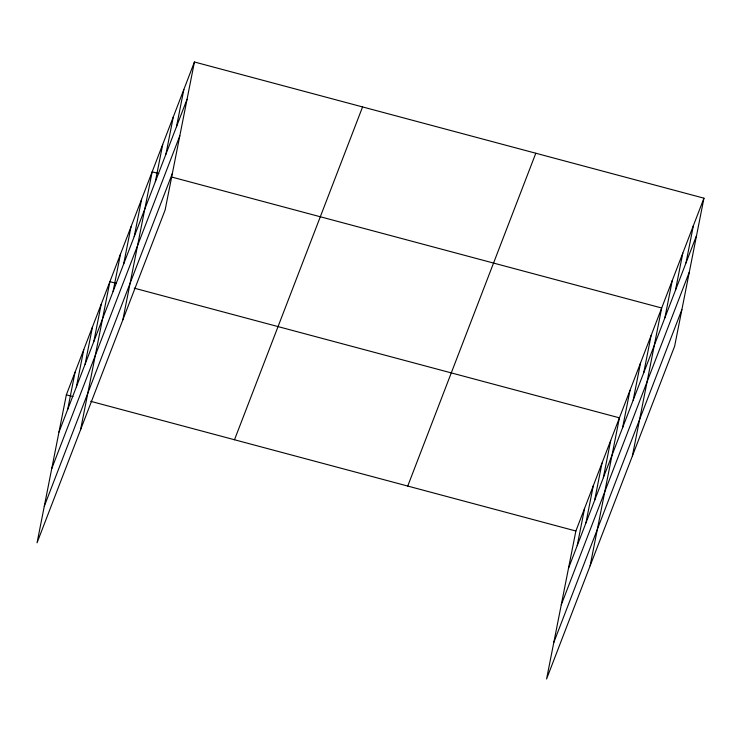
<?xml version="1.0" encoding="UTF-8"?>
<svg xmlns="http://www.w3.org/2000/svg" width="741" height="741" viewBox="0 0 741 741"><rect width="100%" height="100%" fill="white"/><g stroke="black" fill="none" stroke-linecap="round" stroke-linejoin="round"><path stroke-width="1.11" d="M194.429 61.994L66.357 394.814L37.05 542.82L165.123 209.999L194.429 61.994L703.95 198.18L674.643 346.186L546.571 679.006L575.877 531.001L703.95 198.18M67.681 409.467L75.063 372.186M76.397 386.83L83.779 349.548M85.104 364.202L92.486 326.92M93.811 341.564L101.193 304.292M80.593 429.66L109.9 281.654L116.541 283.433M113.086 291.472L120.468 254.2M123.654 264.018L131.037 226.737M134.223 236.564L141.605 199.283M122.858 319.834L152.164 171.819L158.806 173.598M155.351 181.647L162.733 144.365M165.919 154.184L173.301 116.911M176.488 126.73L183.87 89.448M577.202 545.645L584.584 508.372M585.909 523.016L593.291 485.735M594.615 500.388L601.998 463.106M603.331 477.75L610.714 440.469M590.114 565.846L619.42 417.841L134.241 288.156M622.607 427.659L629.989 390.387M633.175 400.205L640.548 362.923M643.734 372.742L651.117 335.469M632.379 456.021L661.685 308.006L172.079 177.145M664.872 317.833L672.254 280.552M675.44 290.37L682.813 253.089M685.999 262.916L693.381 225.635M58.974 432.096L187.047 99.266M51.74 468.636L179.813 135.807M44.284 506.279L172.366 173.459M234.499 439.756L362.571 106.936M407.735 486.059L535.808 153.239M568.495 568.282L696.568 235.453M561.261 604.823L689.334 271.993M553.805 642.466L681.877 309.645M66.357 394.814L72.998 396.592M90.689 401.316L575.877 531.001"/></g></svg>
